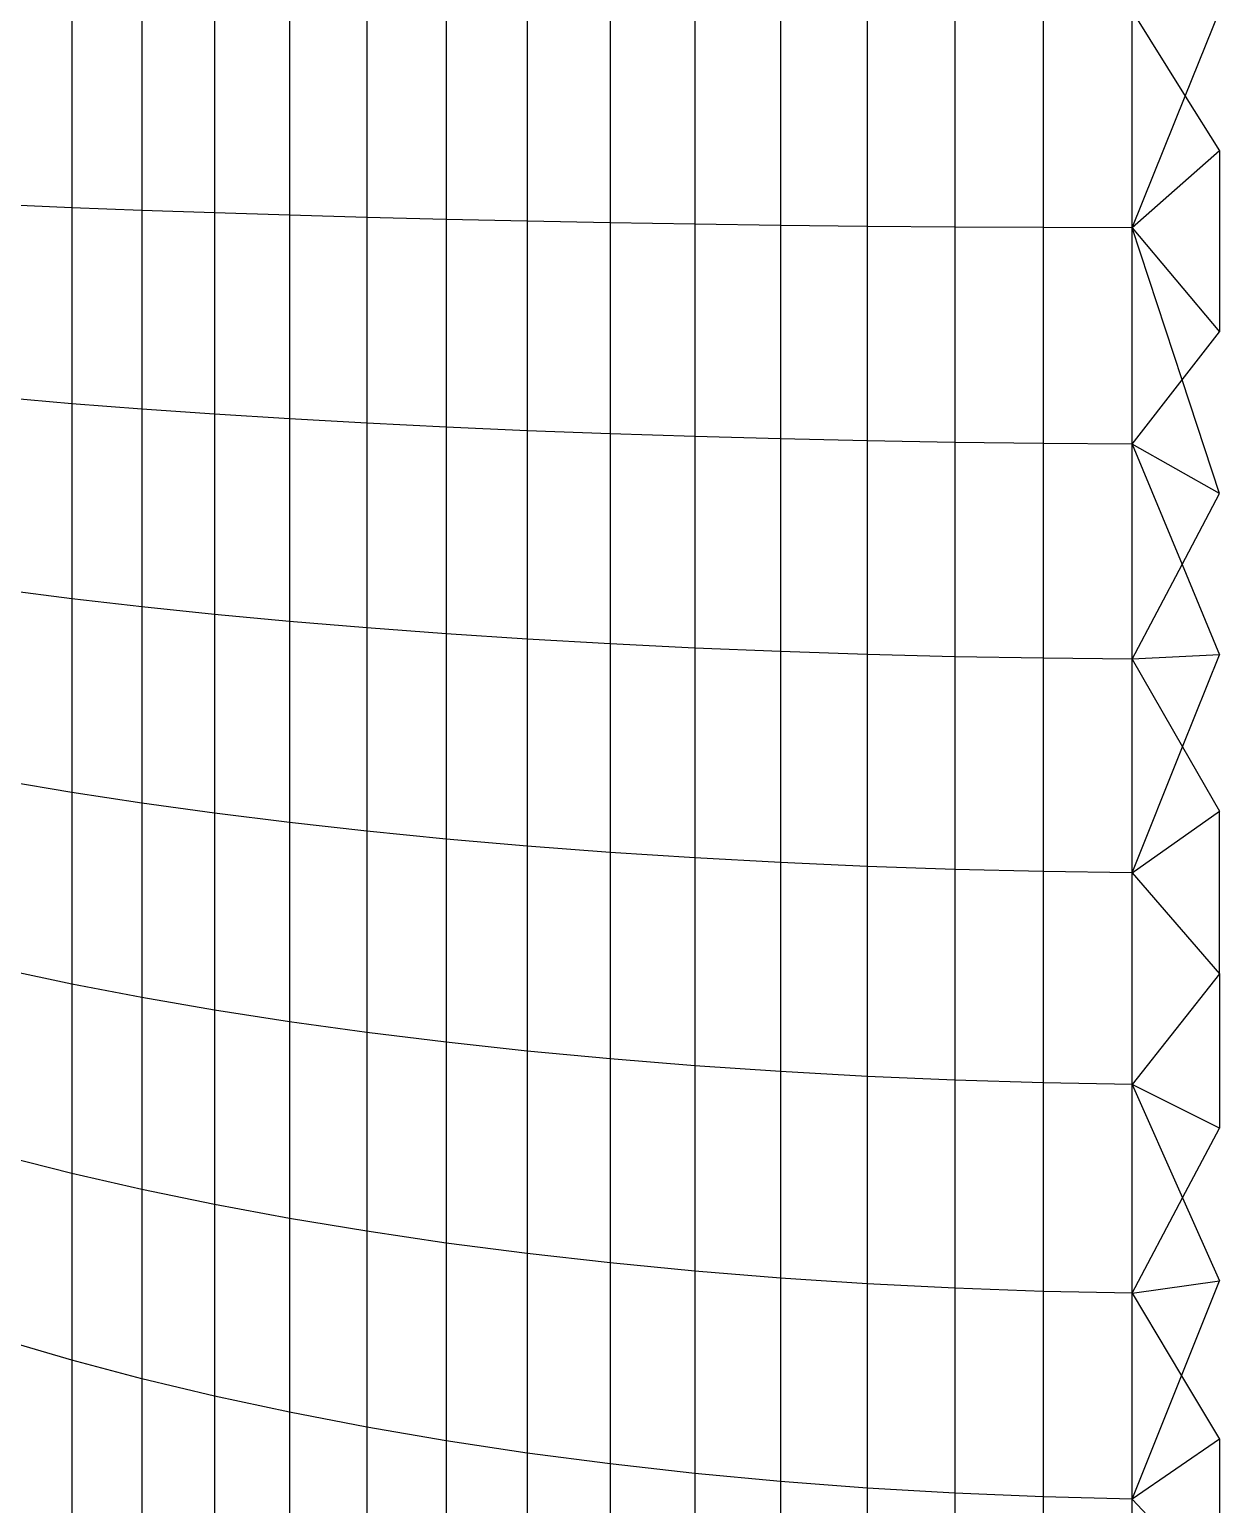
# Model space of a CAD drawing. Header units: inches. Extents: x 17 to 4615, y 5 to 3256.
# Drawn here: x 1647.706 to 1648.432, y 2416.44 to 2417.341 of the extents above; entities that cross this region are included whole.
import ezdxf

# ---------------------------------------------------------------- set-up
doc = ezdxf.new("R2010")
doc.units = ezdxf.units.IN
doc.header["$MEASUREMENT"] = 0

msp = doc.modelspace()

# ---------------------------------------------------------------- linework, layer by layer
for p, q in [((1647.73158, 2417.35232), (1647.73158, 2417.23231)), ((1647.77427, 2417.35232), (1647.77427, 2417.23065)), ((1647.81858, 2417.35232), (1647.81858, 2417.2291)), ((1647.86439, 2417.35232), (1647.86439, 2417.22767)), ((1647.91157, 2417.35232), (1647.91157, 2417.22634)), ((1647.96003, 2417.35232), (1647.96003, 2417.22513)), ((1648.00968, 2417.35232), (1648.00968, 2417.22404)), ((1648.06034, 2417.35232), (1648.06034, 2417.22308)), ((1648.11192, 2417.35232), (1648.11192, 2417.22224)), ((1648.16429, 2417.35232), (1648.16429, 2417.22152)), ((1648.21733, 2417.35232), (1648.21733, 2417.22093)), ((1648.27085, 2417.35232), (1648.27085, 2417.22047)), ((1648.32481, 2417.35232), (1648.32481, 2417.22014)), ((1648.37904, 2417.21995), (1648.37904, 2417.35232)), ((1648.37904, 2417.35232), (1648.41151, 2417.30042)), ((1648.41151, 2417.30042), (1648.43244, 2417.35232)), ((1648.37904, 2417.21995), (1648.41151, 2417.30042)), ((1648.41151, 2417.30042), (1648.43244, 2417.26696)), ((1648.43244, 2417.26696), (1648.37904, 2417.21995)), ((1648.43244, 2417.26696), (1648.43244, 2417.15642)), ((1647.73158, 2417.23231), (1647.69062, 2417.23405)), ((1647.73158, 2417.23231), (1647.73158, 2417.11258)), ((1647.77427, 2417.23065), (1647.73158, 2417.23231)), ((1647.77427, 2417.23065), (1647.77427, 2417.10928)), ((1647.81858, 2417.2291), (1647.77427, 2417.23065)), ((1647.81858, 2417.2291), (1647.81858, 2417.10619)), ((1647.86439, 2417.22767), (1647.81858, 2417.2291)), ((1647.86439, 2417.22767), (1647.86439, 2417.10332)), ((1647.91157, 2417.22634), (1647.86439, 2417.22767)), ((1647.91157, 2417.22634), (1647.91157, 2417.10068)), ((1647.96003, 2417.22513), (1647.91157, 2417.22634)), ((1647.96003, 2417.22513), (1647.96003, 2417.09827)), ((1648.00968, 2417.22404), (1647.96003, 2417.22513)), ((1648.00968, 2417.22404), (1648.00968, 2417.09608)), ((1648.06034, 2417.22308), (1648.00968, 2417.22404)), ((1648.06034, 2417.22308), (1648.06034, 2417.09415)), ((1648.11192, 2417.22224), (1648.06034, 2417.22308)), ((1648.11192, 2417.22224), (1648.11192, 2417.09247)), ((1648.16429, 2417.22152), (1648.11192, 2417.22224)), ((1648.16429, 2417.22152), (1648.16429, 2417.09104)), ((1648.21733, 2417.22093), (1648.16429, 2417.22152)), ((1648.21733, 2417.22093), (1648.21733, 2417.08987)), ((1648.27085, 2417.22047), (1648.21733, 2417.22093)), ((1648.27085, 2417.22047), (1648.27085, 2417.08894)), ((1648.32481, 2417.22014), (1648.27085, 2417.22047)), ((1648.32481, 2417.22014), (1648.32481, 2417.08829)), ((1648.37904, 2417.21995), (1648.32481, 2417.22014)), ((1648.37904, 2417.08789), (1648.37904, 2417.21995)), ((1648.37904, 2417.21995), (1648.43244, 2417.15642)), ((1648.40959, 2417.1271), (1648.37904, 2417.21995)), ((1648.40959, 2417.1271), (1648.43244, 2417.15642)), ((1648.37904, 2417.08789), (1648.40959, 2417.1271)), ((1648.43244, 2417.05765), (1648.40959, 2417.1271)), ((1647.73158, 2417.11258), (1647.69062, 2417.11609)), ((1647.73158, 2417.11258), (1647.73158, 2416.99344)), ((1647.77427, 2417.10928), (1647.73158, 2417.11258)), ((1647.77427, 2417.10928), (1647.77427, 2416.98849)), ((1647.81858, 2417.10619), (1647.77427, 2417.10928)), ((1647.81858, 2417.10619), (1647.81858, 2416.98387)), ((1647.86439, 2417.10332), (1647.81858, 2417.10619)), ((1647.86439, 2417.10332), (1647.86439, 2416.97957)), ((1647.91157, 2417.10068), (1647.86439, 2417.10332)), ((1647.91157, 2417.10068), (1647.91157, 2416.97562)), ((1647.96003, 2417.09827), (1647.91157, 2417.10068)), ((1647.96003, 2417.09827), (1647.96003, 2416.972)), ((1648.00968, 2417.09608), (1647.96003, 2417.09827)), ((1648.00968, 2417.09608), (1648.00968, 2416.96875)), ((1648.06034, 2417.09415), (1648.00968, 2417.09608)), ((1648.06034, 2417.09415), (1648.06034, 2416.96585)), ((1648.11192, 2417.09247), (1648.06034, 2417.09415)), ((1648.11192, 2417.09247), (1648.11192, 2416.96333)), ((1648.16429, 2417.09104), (1648.11192, 2417.09247)), ((1648.16429, 2417.09104), (1648.16429, 2416.96119)), ((1648.21733, 2417.08987), (1648.16429, 2417.09104)), ((1648.21733, 2417.08987), (1648.21733, 2416.95943)), ((1648.27085, 2417.08894), (1648.21733, 2417.08987)), ((1648.27085, 2417.08894), (1648.27085, 2416.95805)), ((1648.32481, 2417.08829), (1648.27085, 2417.08894)), ((1648.32481, 2417.08829), (1648.32481, 2416.95707)), ((1648.37904, 2417.08789), (1648.32481, 2417.08829)), ((1648.37904, 2416.95647), (1648.37904, 2417.08789)), ((1648.43244, 2417.05765), (1648.37904, 2417.08789)), ((1648.37904, 2417.08789), (1648.40958, 2417.01434)), ((1648.40958, 2417.01434), (1648.43244, 2417.05765)), ((1648.37904, 2416.95647), (1648.40958, 2417.01434)), ((1648.40958, 2417.01434), (1648.43244, 2416.95928)), ((1647.73158, 2416.99344), (1647.69062, 2416.99868)), ((1647.73158, 2416.99344), (1647.73158, 2416.87516)), ((1647.77427, 2416.98849), (1647.73158, 2416.99344)), ((1647.77427, 2416.98849), (1647.77427, 2416.86859)), ((1647.81858, 2416.98387), (1647.77427, 2416.98849)), ((1647.81858, 2416.98387), (1647.81858, 2416.86244)), ((1647.86439, 2416.97957), (1647.81858, 2416.98387)), ((1647.86439, 2416.97957), (1647.86439, 2416.85673)), ((1647.91157, 2416.97562), (1647.86439, 2416.97957)), ((1647.91157, 2416.97562), (1647.91157, 2416.85146)), ((1647.96003, 2416.972), (1647.91157, 2416.97562)), ((1647.96003, 2416.972), (1647.96003, 2416.84666)), ((1648.00968, 2416.96875), (1647.96003, 2416.972)), ((1648.00968, 2416.96875), (1648.00968, 2416.84233)), ((1648.06034, 2416.96585), (1648.00968, 2416.96875)), ((1648.06034, 2416.96585), (1648.06034, 2416.83848)), ((1648.11192, 2416.96333), (1648.06034, 2416.96585)), ((1648.11192, 2416.96333), (1648.11192, 2416.83513)), ((1648.16429, 2416.96119), (1648.11192, 2416.96333)), ((1648.16429, 2416.96119), (1648.16429, 2416.83228)), ((1648.21733, 2416.95943), (1648.16429, 2416.96119)), ((1648.21733, 2416.95943), (1648.21733, 2416.82994)), ((1648.27085, 2416.95805), (1648.21733, 2416.95943)), ((1648.27085, 2416.95805), (1648.27085, 2416.82811)), ((1648.32481, 2416.95707), (1648.27085, 2416.95805)), ((1648.32481, 2416.95707), (1648.32481, 2416.8268)), ((1648.37904, 2416.95647), (1648.32481, 2416.95707)), ((1648.43244, 2416.95928), (1648.37904, 2416.95647)), ((1648.37904, 2416.82602), (1648.37904, 2416.95647)), ((1648.37904, 2416.95647), (1648.40986, 2416.90293)), ((1648.40986, 2416.90293), (1648.43244, 2416.95928)), ((1648.37904, 2416.82602), (1648.40986, 2416.90293)), ((1648.40986, 2416.90293), (1648.43244, 2416.86371)), ((1647.73158, 2416.87516), (1647.69062, 2416.88213)), ((1647.73158, 2416.87516), (1647.73158, 2416.75802)), ((1647.77427, 2416.86859), (1647.73158, 2416.87516)), ((1647.77427, 2416.86859), (1647.77427, 2416.74985)), ((1647.81858, 2416.86244), (1647.77427, 2416.86859)), ((1647.81858, 2416.86244), (1647.81858, 2416.74219)), ((1647.86439, 2416.85673), (1647.81858, 2416.86244)), ((1647.86439, 2416.85673), (1647.86439, 2416.73508)), ((1647.91157, 2416.85146), (1647.86439, 2416.85673)), ((1648.37904, 2416.82602), (1648.43244, 2416.86371)), ((1648.43244, 2416.76426), (1648.43244, 2416.86371)), ((1647.91157, 2416.85146), (1647.91157, 2416.72851)), ((1647.96003, 2416.84666), (1647.91157, 2416.85146)), ((1647.96003, 2416.84666), (1647.96003, 2416.72253)), ((1648.00968, 2416.84233), (1647.96003, 2416.84666)), ((1648.00968, 2416.84233), (1648.00968, 2416.71714)), ((1648.06034, 2416.83848), (1648.00968, 2416.84233)), ((1648.06034, 2416.83848), (1648.06034, 2416.71235)), ((1648.11192, 2416.83513), (1648.06034, 2416.83848)), ((1648.11192, 2416.83513), (1648.11192, 2416.70817)), ((1648.16429, 2416.83228), (1648.11192, 2416.83513)), ((1648.16429, 2416.83228), (1648.16429, 2416.70463)), ((1648.21733, 2416.82994), (1648.16429, 2416.83228)), ((1648.21733, 2416.82994), (1648.21733, 2416.7017)), ((1648.27085, 2416.82811), (1648.21733, 2416.82994)), ((1648.27085, 2416.82811), (1648.27085, 2416.69943)), ((1648.32481, 2416.8268), (1648.27085, 2416.82811)), ((1648.32481, 2416.8268), (1648.32481, 2416.6978)), ((1648.37904, 2416.82602), (1648.32481, 2416.8268)), ((1648.37904, 2416.69682), (1648.37904, 2416.82602)), ((1648.37904, 2416.82602), (1648.43244, 2416.76426)), ((1647.73158, 2416.75802), (1647.69062, 2416.76671)), ((1647.73158, 2416.75802), (1647.73158, 2416.64233)), ((1647.77427, 2416.74985), (1647.73158, 2416.75802)), ((1648.43244, 2416.76426), (1648.37904, 2416.69682)), ((1648.43244, 2416.76426), (1648.43244, 2416.6701)), ((1647.77427, 2416.74985), (1647.77427, 2416.63256)), ((1647.81858, 2416.74219), (1647.77427, 2416.74985)), ((1647.81858, 2416.74219), (1647.81858, 2416.6234)), ((1647.86439, 2416.73508), (1647.81858, 2416.74219)), ((1647.86439, 2416.73508), (1647.86439, 2416.6149)), ((1647.91157, 2416.72851), (1647.86439, 2416.73508)), ((1647.91157, 2416.72851), (1647.91157, 2416.60707)), ((1647.96003, 2416.72253), (1647.91157, 2416.72851)), ((1647.96003, 2416.72253), (1647.96003, 2416.59992)), ((1648.00968, 2416.71714), (1647.96003, 2416.72253)), ((1648.00968, 2416.71714), (1648.00968, 2416.59348)), ((1648.06034, 2416.71235), (1648.00968, 2416.71714)), ((1648.06034, 2416.71235), (1648.06034, 2416.58776)), ((1648.11192, 2416.70817), (1648.06034, 2416.71235)), ((1648.11192, 2416.70817), (1648.11192, 2416.58277)), ((1648.16429, 2416.70463), (1648.11192, 2416.70817)), ((1648.16429, 2416.70463), (1648.16429, 2416.57853)), ((1648.21733, 2416.7017), (1648.16429, 2416.70463)), ((1648.21733, 2416.7017), (1648.21733, 2416.57504)), ((1648.27085, 2416.69943), (1648.21733, 2416.7017)), ((1648.27085, 2416.69943), (1648.27085, 2416.57233)), ((1648.32481, 2416.6978), (1648.27085, 2416.69943)), ((1648.32481, 2416.6978), (1648.32481, 2416.57038)), ((1648.37904, 2416.69682), (1648.32481, 2416.6978)), ((1648.37904, 2416.5692), (1648.37904, 2416.69682)), ((1648.43244, 2416.6701), (1648.37904, 2416.69682)), ((1648.37904, 2416.69682), (1648.4099, 2416.6275)), ((1648.4099, 2416.6275), (1648.43244, 2416.6701)), ((1647.73158, 2416.64233), (1647.69062, 2416.6527)), ((1647.73158, 2416.64233), (1647.73158, 2416.52834)), ((1647.77427, 2416.63256), (1647.73158, 2416.64233)), ((1647.77427, 2416.63256), (1647.77427, 2416.517)), ((1647.81858, 2416.6234), (1647.77427, 2416.63256)), ((1647.81858, 2416.6234), (1647.81858, 2416.50638)), ((1647.86439, 2416.6149), (1647.81858, 2416.6234)), ((1648.37904, 2416.5692), (1648.4099, 2416.6275)), ((1648.4099, 2416.6275), (1648.43244, 2416.57685)), ((1647.86439, 2416.6149), (1647.86439, 2416.49651)), ((1647.91157, 2416.60707), (1647.86439, 2416.6149)), ((1647.91157, 2416.60707), (1647.91157, 2416.48742)), ((1647.96003, 2416.59992), (1647.91157, 2416.60707)), ((1647.96003, 2416.59992), (1647.96003, 2416.47912)), ((1648.00968, 2416.59348), (1647.96003, 2416.59992)), ((1648.00968, 2416.59348), (1648.00968, 2416.47165)), ((1648.06034, 2416.58776), (1648.00968, 2416.59348)), ((1648.06034, 2416.58776), (1648.06034, 2416.46501)), ((1648.11192, 2416.58277), (1648.06034, 2416.58776)), ((1648.11192, 2416.58277), (1648.11192, 2416.45922)), ((1648.16429, 2416.57853), (1648.11192, 2416.58277)), ((1648.16429, 2416.57853), (1648.16429, 2416.4543)), ((1648.21733, 2416.57504), (1648.16429, 2416.57853)), ((1648.37904, 2416.5692), (1648.43244, 2416.57685)), ((1648.40923, 2416.51888), (1648.43244, 2416.57685)), ((1648.21733, 2416.57504), (1648.21733, 2416.45025)), ((1648.27085, 2416.57233), (1648.21733, 2416.57504)), ((1648.27085, 2416.57233), (1648.27085, 2416.4471)), ((1648.32481, 2416.57038), (1648.27085, 2416.57233)), ((1648.32481, 2416.57038), (1648.32481, 2416.44484)), ((1648.37904, 2416.5692), (1648.32481, 2416.57038)), ((1648.37904, 2416.44348), (1648.37904, 2416.5692)), ((1648.37904, 2416.5692), (1648.40923, 2416.51888)), ((1647.73158, 2416.52834), (1647.69062, 2416.54038)), ((1647.73158, 2416.52834), (1647.73158, 2416.41634)), ((1647.77427, 2416.517), (1647.73158, 2416.52834)), ((1647.77427, 2416.517), (1647.77427, 2416.40346)), ((1647.81858, 2416.50638), (1647.77427, 2416.517)), ((1648.37904, 2416.44348), (1648.40923, 2416.51888)), ((1648.40923, 2416.51888), (1648.43244, 2416.48019)), ((1647.81858, 2416.50638), (1647.81858, 2416.39139)), ((1647.86439, 2416.49651), (1647.81858, 2416.50638)), ((1647.86439, 2416.49651), (1647.86439, 2416.38019)), ((1647.91157, 2416.48742), (1647.86439, 2416.49651)), ((1647.91157, 2416.48742), (1647.91157, 2416.36986)), ((1647.96003, 2416.47912), (1647.91157, 2416.48742)), ((1647.96003, 2416.47912), (1647.96003, 2416.36043)), ((1648.00968, 2416.47165), (1647.96003, 2416.47912)), ((1648.43244, 2416.48019), (1648.37904, 2416.44348)), ((1648.43244, 2416.48019), (1648.43244, 2416.38694)), ((1648.00968, 2416.47165), (1648.00968, 2416.35194)), ((1648.06034, 2416.46501), (1648.00968, 2416.47165)), ((1648.06034, 2416.46501), (1648.06034, 2416.3444)), ((1648.11192, 2416.45922), (1648.06034, 2416.46501)), ((1648.11192, 2416.45922), (1648.11192, 2416.33782)), ((1648.16429, 2416.4543), (1648.11192, 2416.45922)), ((1648.16429, 2416.4543), (1648.16429, 2416.33223)), ((1648.21733, 2416.45025), (1648.16429, 2416.4543)), ((1648.21733, 2416.45025), (1648.21733, 2416.32764)), ((1648.27085, 2416.4471), (1648.21733, 2416.45025)), ((1648.27085, 2416.4471), (1648.27085, 2416.32405)), ((1648.32481, 2416.44484), (1648.27085, 2416.4471)), ((1648.32481, 2416.44484), (1648.32481, 2416.32149)), ((1648.37904, 2416.44348), (1648.32481, 2416.44484)), ((1648.37904, 2416.31994), (1648.37904, 2416.44348)), ((1648.37904, 2416.44348), (1648.43244, 2416.38694))]:
    msp.add_line(p, q)

doc.saveas('drawing.dxf')
